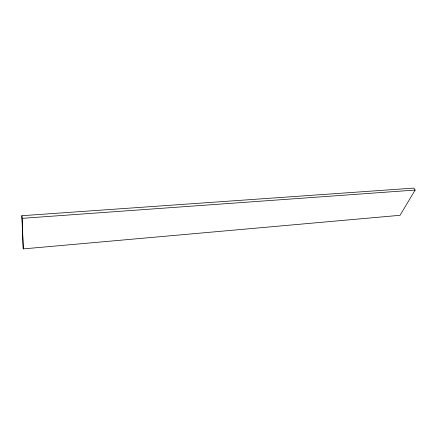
<?xml version="1.0" encoding="UTF-8"?>
<svg xmlns="http://www.w3.org/2000/svg" width="437" height="437" viewBox="0 0 437 437"><rect width="100%" height="100%" fill="white"/><g stroke="black" fill="none" stroke-linecap="round" stroke-linejoin="round"><path stroke-width="0.66" d="M415.15 190.062L400.03 215.299L23.254 248.899L21.85 215.714L413.823 188.101L415.15 190.062L22.15 218.336L21.85 215.714M22.15 218.336L23.254 248.899"/></g></svg>
